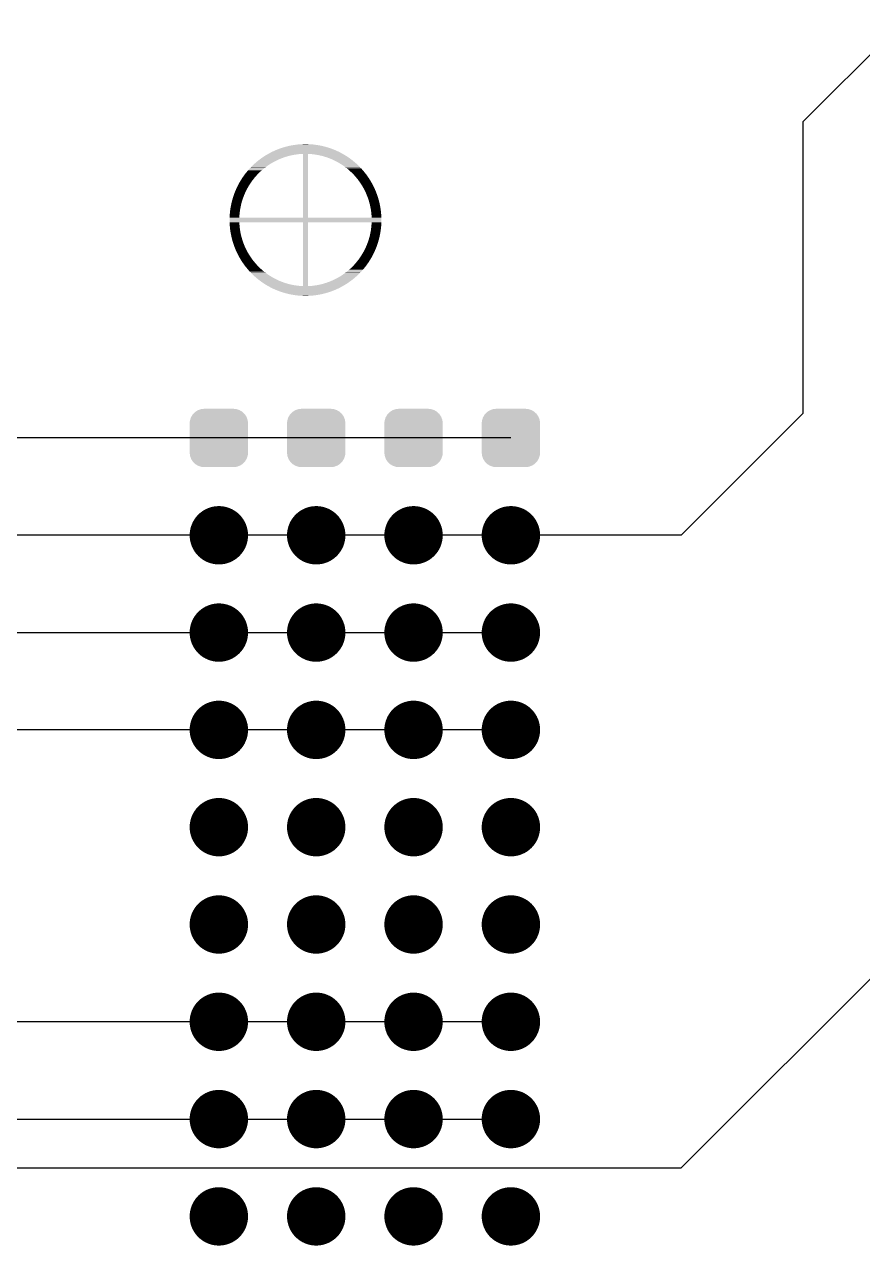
# Model space of a CAD drawing. Extents: x 295 to 953, y 10 to 290.
# Drawn here: x 696.95 to 718.82, y 178.79 to 210.67 of the extents above; entities that cross this region are included whole.
import ezdxf

# ---------------------------------------------------------------- set-up
doc = ezdxf.new("R2010")
doc.units = 0
doc.header["$LTSCALE"] = 5
doc.header["$MEASUREMENT"] = 0
doc.layers.get('0').update_dxf_attribs({"linetype": 'CONTINUOUS', "lineweight": 25})
doc.layers.add('DV-ABPB-A4_IN1', color=4, linetype='CONTINUOUS')

msp = doc.modelspace()

# ---------------------------------------------------------------- linework, layer by layer
at = {"color": 7, "const_width": 0.762}
for points in [[(701.639, 197.333, 1), (702.401, 197.333, 1)], [(704.179, 197.333, 1), (704.941, 197.333, 1)], [(706.719, 197.333, 1), (707.481, 197.333, 1)], [(709.259, 197.333, 1), (710.021, 197.333, 1)], [(701.639, 194.793, 1), (702.401, 194.793, 1)], [(704.179, 194.793, 1), (704.941, 194.793, 1)], [(706.719, 194.793, 1), (707.481, 194.793, 1)], [(709.259, 194.793, 1), (710.021, 194.793, 1)], [(701.639, 192.253, 1), (702.401, 192.253, 1)], [(704.179, 192.253, 1), (704.941, 192.253, 1)], [(706.719, 192.253, 1), (707.481, 192.253, 1)], [(709.259, 192.253, 1), (710.021, 192.253, 1)], [(701.639, 189.713, 1), (702.401, 189.713, 1)], [(704.179, 189.713, 1), (704.941, 189.713, 1)], [(706.719, 189.713, 1), (707.481, 189.713, 1)], [(709.259, 189.713, 1), (710.021, 189.713, 1)], [(701.639, 187.173, 1), (702.401, 187.173, 1)], [(704.179, 187.173, 1), (704.941, 187.173, 1)], [(706.719, 187.173, 1), (707.481, 187.173, 1)], [(709.259, 187.173, 1), (710.021, 187.173, 1)], [(701.639, 184.633, 1), (702.401, 184.633, 1)], [(704.179, 184.633, 1), (704.941, 184.633, 1)], [(706.719, 184.633, 1), (707.481, 184.633, 1)], [(709.259, 184.633, 1), (710.021, 184.633, 1)], [(701.639, 182.093, 1), (702.401, 182.093, 1)], [(704.179, 182.093, 1), (704.941, 182.093, 1)], [(706.719, 182.093, 1), (707.481, 182.093, 1)], [(709.259, 182.093, 1), (710.021, 182.093, 1)], [(701.639, 179.553, 1), (702.401, 179.553, 1)], [(704.179, 179.553, 1), (704.941, 179.553, 1)], [(706.719, 179.553, 1), (707.481, 179.553, 1)], [(709.259, 179.553, 1), (710.021, 179.553, 1)]]:
    msp.add_lwpolyline(points, format="xyb", close=True, dxfattribs=at)
at = {"color": 7}
for points in [[(703.967, 207.519), (704.025, 207.527), (704.593, 207.519), (704.536, 207.527)], [(704.025, 207.527), (704.03, 207.528), (704.536, 207.527), (704.53, 207.528)], [(704.03, 207.528), (704.088, 207.535), (704.53, 207.528), (704.473, 207.535)], [(704.088, 207.535), (704.093, 207.535), (704.473, 207.535), (704.466, 207.535)], [(704.093, 207.535), (704.152, 207.54), (704.466, 207.535), (704.41, 207.54)], [(704.152, 207.54), (704.156, 207.54), (704.41, 207.54), (704.402, 207.54)], [(704.156, 207.54), (704.216, 207.543), (704.402, 207.54), (704.347, 207.543)], [(704.216, 207.543), (704.22, 207.543), (704.347, 207.543), (704.336, 207.543)], [(704.22, 207.543), (704.283, 207.544), (704.336, 207.543), (704.283, 207.544)], [(703.15, 207.19), (703.175, 207.207), (703.702, 207.19), (703.751, 207.207)], [(703.175, 207.207), (703.201, 207.224), (703.751, 207.207), (703.808, 207.224)], [(703.201, 207.224), (703.203, 207.226), (703.808, 207.224), (703.813, 207.226)], [(703.203, 207.226), (703.225, 207.24), (703.813, 207.226), (703.865, 207.24)], [(703.225, 207.24), (703.246, 207.253), (703.865, 207.24), (703.923, 207.253)], [(703.246, 207.253), (703.257, 207.259), (703.923, 207.253), (703.956, 207.259)], [(703.257, 207.259), (703.265, 207.264), (703.956, 207.259), (703.981, 207.264)], [(703.265, 207.264), (703.281, 207.273), (703.981, 207.264), (704.04, 207.273)], [(703.281, 207.273), (703.293, 207.281), (704.04, 207.273), (704.099, 207.281)], [(703.293, 207.281), (703.302, 207.286), (704.099, 207.281), (704.158, 207.286)], [(703.302, 207.286), (703.308, 207.289), (704.158, 207.286), (704.217, 207.289)], [(703.308, 207.289), (703.312, 207.291), (705.253, 207.289), (705.249, 207.291)], [(703.312, 207.291), (703.362, 207.318), (705.249, 207.291), (705.199, 207.318)], [(703.362, 207.318), (703.367, 207.321), (705.199, 207.318), (705.193, 207.321)], [(703.367, 207.321), (703.419, 207.347), (705.193, 207.321), (705.142, 207.347)], [(703.419, 207.347), (703.424, 207.35), (705.142, 207.347), (705.136, 207.35)], [(703.424, 207.35), (703.477, 207.374), (705.136, 207.35), (705.084, 207.374)], [(703.477, 207.374), (703.482, 207.376), (705.084, 207.374), (705.079, 207.376)], [(703.482, 207.376), (703.535, 207.398), (705.079, 207.376), (705.026, 207.398)], [(703.535, 207.398), (703.54, 207.401), (705.026, 207.398), (705.02, 207.401)], [(703.54, 207.401), (703.594, 207.421), (705.02, 207.401), (704.967, 207.421)], [(703.594, 207.421), (703.6, 207.423), (704.967, 207.421), (704.961, 207.423)], [(703.6, 207.423), (703.654, 207.442), (704.961, 207.423), (704.907, 207.442)], [(703.654, 207.442), (703.659, 207.444), (704.907, 207.442), (704.901, 207.444)], [(703.659, 207.444), (703.715, 207.462), (704.901, 207.444), (704.846, 207.462)], [(703.715, 207.462), (703.72, 207.463), (704.846, 207.462), (704.84, 207.463)], [(703.72, 207.463), (703.776, 207.479), (704.84, 207.463), (704.785, 207.479)], [(703.776, 207.479), (703.781, 207.48), (704.785, 207.479), (704.779, 207.48)], [(703.781, 207.48), (703.837, 207.494), (704.779, 207.48), (704.724, 207.494)], [(703.837, 207.494), (703.843, 207.495), (704.724, 207.494), (704.717, 207.495)], [(703.843, 207.495), (703.899, 207.507), (704.717, 207.495), (704.662, 207.507)], [(703.899, 207.507), (703.905, 207.508), (704.662, 207.507), (704.655, 207.508)], [(703.905, 207.508), (703.962, 207.518), (704.655, 207.508), (704.599, 207.518)], [(703.962, 207.518), (703.967, 207.519), (704.599, 207.518), (704.593, 207.519)], [(704.217, 205.626), (704.217, 207.289), (704.344, 205.626), (704.344, 207.289)], [(704.36, 207.288), (704.344, 207.289), (705.254, 207.288), (705.253, 207.289)], [(704.382, 207.287), (704.36, 207.288), (705.256, 207.287), (705.254, 207.288)], [(704.441, 207.283), (704.382, 207.287), (705.264, 207.283), (705.256, 207.287)], [(704.5, 207.276), (704.441, 207.283), (705.275, 207.276), (705.264, 207.283)], [(704.559, 207.267), (704.5, 207.276), (705.29, 207.267), (705.275, 207.276)], [(704.617, 207.257), (704.559, 207.267), (705.308, 207.257), (705.29, 207.267)], [(704.621, 207.256), (704.617, 207.257), (705.309, 207.256), (705.308, 207.257)], [(704.675, 207.244), (704.621, 207.256), (705.328, 207.244), (705.309, 207.256)], [(704.733, 207.23), (704.675, 207.244), (705.351, 207.23), (705.328, 207.244)], [(704.759, 207.222), (704.733, 207.23), (705.363, 207.222), (705.351, 207.23)], [(704.789, 207.213), (704.759, 207.222), (705.376, 207.213), (705.363, 207.222)], [(704.846, 207.195), (704.789, 207.213), (705.403, 207.195), (705.376, 207.213)], [(702.781, 206.858), (702.815, 206.897), (703.138, 206.858), (703.183, 206.897)], [(702.815, 206.897), (702.817, 206.898), (703.183, 206.897), (703.185, 206.898)], [(702.817, 206.898), (702.85, 206.934), (703.185, 206.898), (703.229, 206.934)], [(702.85, 206.934), (702.86, 206.944), (703.229, 206.934), (703.244, 206.944)], [(702.86, 206.944), (702.885, 206.969), (703.244, 206.944), (703.277, 206.969)], [(702.885, 206.969), (702.905, 206.989), (703.277, 206.969), (703.307, 206.989)], [(702.905, 206.989), (702.919, 207.002), (703.307, 206.989), (703.326, 207.002)], [(702.919, 207.002), (702.952, 207.033), (703.326, 207.002), (703.373, 207.033)], [(702.952, 207.033), (702.954, 207.034), (703.373, 207.033), (703.376, 207.034)], [(702.954, 207.034), (702.988, 207.064), (703.376, 207.034), (703.427, 207.064)], [(702.988, 207.064), (702.999, 207.074), (703.427, 207.064), (703.445, 207.074)], [(702.999, 207.074), (703.022, 207.093), (703.445, 207.074), (703.479, 207.093)], [(703.022, 207.093), (703.048, 207.115), (703.479, 207.093), (703.522, 207.115)], [(703.048, 207.115), (703.055, 207.119), (703.522, 207.115), (703.532, 207.119)], [(703.055, 207.119), (703.087, 207.144), (703.532, 207.119), (703.585, 207.144)], [(703.087, 207.144), (703.099, 207.153), (703.585, 207.144), (703.607, 207.153)], [(703.099, 207.153), (703.118, 207.167), (703.607, 207.153), (703.64, 207.167)], [(703.118, 207.167), (703.147, 207.188), (703.64, 207.167), (703.695, 207.188)], [(703.147, 207.188), (703.15, 207.19), (703.695, 207.188), (703.702, 207.19)], [(704.868, 207.187), (704.846, 207.195), (705.415, 207.187), (705.403, 207.195)], [(704.901, 207.175), (704.868, 207.187), (705.432, 207.175), (705.415, 207.187)], [(704.956, 207.152), (704.901, 207.175), (705.463, 207.152), (705.432, 207.175)], [(704.962, 207.15), (704.956, 207.152), (705.467, 207.15), (705.463, 207.152)], [(705.01, 207.128), (704.962, 207.15), (705.494, 207.128), (705.467, 207.15)], [(705.046, 207.111), (705.01, 207.128), (705.517, 207.111), (705.494, 207.128)], [(705.064, 207.102), (705.046, 207.111), (705.527, 207.102), (705.517, 207.111)], [(705.116, 207.074), (705.064, 207.102), (705.561, 207.074), (705.527, 207.102)], [(705.123, 207.07), (705.116, 207.074), (705.566, 207.07), (705.561, 207.074)], [(705.167, 207.045), (705.123, 207.07), (705.595, 207.045), (705.566, 207.07)], [(705.194, 207.028), (705.167, 207.045), (705.613, 207.028), (705.595, 207.045)], [(705.218, 207.014), (705.194, 207.028), (705.629, 207.014), (705.613, 207.028)], [(705.26, 206.985), (705.218, 207.014), (705.66, 206.985), (705.629, 207.014)], [(705.267, 206.981), (705.26, 206.985), (705.664, 206.981), (705.66, 206.985)], [(705.315, 206.946), (705.267, 206.981), (705.699, 206.946), (705.664, 206.981)], [(705.322, 206.94), (705.315, 206.946), (705.705, 206.94), (705.699, 206.946)], [(705.362, 206.91), (705.322, 206.94), (705.733, 206.91), (705.705, 206.94)], [(705.381, 206.894), (705.362, 206.91), (705.748, 206.894), (705.733, 206.91)], [(705.407, 206.872), (705.381, 206.894), (705.767, 206.872), (705.748, 206.894)], [(702.562, 206.549), (702.589, 206.594), (702.863, 206.549), (702.895, 206.594)], [(702.589, 206.594), (702.591, 206.597), (702.895, 206.594), (702.897, 206.597)], [(702.591, 206.597), (702.62, 206.644), (702.897, 206.597), (702.934, 206.644)], [(702.62, 206.644), (702.623, 206.648), (702.934, 206.644), (702.936, 206.648)], [(702.623, 206.648), (702.651, 206.69), (702.936, 206.648), (702.971, 206.69)], [(702.651, 206.69), (702.658, 206.7), (702.971, 206.69), (702.981, 206.7)], [(702.658, 206.7), (702.683, 206.734), (702.981, 206.7), (703.011, 206.734)], [(702.683, 206.734), (702.695, 206.752), (703.011, 206.734), (703.028, 206.752)], [(702.695, 206.752), (702.715, 206.777), (703.028, 206.752), (703.052, 206.777)], [(702.715, 206.777), (702.734, 206.802), (703.052, 206.777), (703.077, 206.802)], [(702.734, 206.802), (702.748, 206.818), (703.077, 206.802), (703.094, 206.818)], [(702.748, 206.818), (702.775, 206.851), (703.094, 206.818), (703.13, 206.851)], [(702.775, 206.851), (702.781, 206.858), (703.13, 206.851), (703.138, 206.858)], [(705.436, 206.846), (705.407, 206.872), (705.79, 206.846), (705.767, 206.872)], [(705.451, 206.832), (705.436, 206.846), (705.801, 206.832), (705.79, 206.846)], [(705.488, 206.797), (705.451, 206.832), (705.83, 206.797), (705.801, 206.832)], [(705.494, 206.791), (705.488, 206.797), (705.834, 206.791), (705.83, 206.797)], [(705.536, 206.749), (705.494, 206.791), (705.867, 206.749), (705.834, 206.791)], [(705.538, 206.747), (705.536, 206.749), (705.869, 206.747), (705.867, 206.749)], [(705.576, 206.705), (705.538, 206.747), (705.899, 206.705), (705.869, 206.747)], [(705.584, 206.695), (705.576, 206.705), (705.906, 206.695), (705.899, 206.705)], [(705.614, 206.66), (705.584, 206.695), (705.93, 206.66), (705.906, 206.695)], [(705.628, 206.643), (705.614, 206.66), (705.941, 206.643), (705.93, 206.66)], [(705.651, 206.614), (705.628, 206.643), (705.959, 206.614), (705.941, 206.643)], [(705.669, 206.589), (705.651, 206.614), (705.975, 206.589), (705.959, 206.614)], [(705.686, 206.566), (705.669, 206.589), (705.988, 206.566), (705.975, 206.589)], [(705.708, 206.534), (705.686, 206.566), (706.007, 206.534), (705.988, 206.566)], [(702.418, 206.239), (702.423, 206.252), (702.691, 206.239), (702.697, 206.252)], [(702.423, 206.252), (702.439, 206.293), (702.697, 206.252), (702.715, 206.293)], [(702.439, 206.293), (702.446, 206.311), (702.715, 206.293), (702.724, 206.311)], [(702.446, 206.311), (702.461, 206.346), (702.724, 206.311), (702.741, 206.346)], [(702.461, 206.346), (702.471, 206.37), (702.741, 206.346), (702.753, 206.37)], [(702.471, 206.37), (702.484, 206.399), (702.753, 206.37), (702.769, 206.399)], [(702.484, 206.399), (702.498, 206.427), (702.769, 206.399), (702.785, 206.427)], [(702.498, 206.427), (702.509, 206.45), (702.785, 206.427), (702.798, 206.45)], [(702.509, 206.45), (702.526, 206.484), (702.798, 206.45), (702.819, 206.484)], [(702.526, 206.484), (702.535, 206.5), (702.819, 206.484), (702.83, 206.5)], [(702.535, 206.5), (702.557, 206.54), (702.83, 206.5), (702.856, 206.54)], [(702.557, 206.54), (702.562, 206.549), (702.856, 206.54), (702.863, 206.549)], [(705.72, 206.517), (705.708, 206.534), (706.016, 206.517), (706.007, 206.534)], [(705.745, 206.478), (705.72, 206.517), (706.037, 206.478), (706.016, 206.517)], [(705.752, 206.468), (705.745, 206.478), (706.043, 206.468), (706.037, 206.478)], [(705.779, 206.422), (705.752, 206.468), (706.066, 206.422), (706.043, 206.468)], [(705.782, 206.417), (705.779, 206.422), (706.068, 206.417), (706.066, 206.422)], [(705.81, 206.365), (705.782, 206.417), (706.092, 206.365), (706.068, 206.417)], [(705.81, 206.364), (705.81, 206.365), (706.092, 206.364), (706.092, 206.365)], [(705.837, 206.312), (705.81, 206.364), (706.114, 206.312), (706.092, 206.364)], [(705.84, 206.306), (705.837, 206.312), (706.117, 206.306), (706.114, 206.312)], [(705.862, 206.258), (705.84, 206.306), (706.135, 206.258), (706.117, 206.306)], [(705.866, 206.246), (705.862, 206.258), (706.14, 206.246), (706.135, 206.258)], [(705.884, 206.203), (705.866, 206.246), (706.155, 206.203), (706.14, 206.246)], [(702.328, 205.9), (702.337, 205.947), (702.586, 205.9), (702.597, 205.947)], [(702.337, 205.947), (702.339, 205.958), (702.597, 205.947), (702.599, 205.958)], [(702.339, 205.958), (702.35, 206.009), (702.599, 205.958), (702.612, 206.009)], [(702.35, 206.009), (702.351, 206.015), (702.612, 206.009), (702.613, 206.015)], [(702.351, 206.015), (702.365, 206.071), (702.613, 206.015), (702.629, 206.071)], [(702.365, 206.071), (702.366, 206.072), (702.629, 206.071), (702.63, 206.072)], [(702.366, 206.072), (702.382, 206.128), (702.63, 206.072), (702.648, 206.128)], [(702.382, 206.128), (702.383, 206.132), (702.648, 206.128), (702.65, 206.132)], [(702.383, 206.132), (702.399, 206.184), (702.65, 206.132), (702.669, 206.184)], [(702.399, 206.184), (702.402, 206.192), (702.669, 206.184), (702.672, 206.192)], [(702.402, 206.192), (702.418, 206.239), (702.672, 206.192), (702.691, 206.239)], [(705.891, 206.187), (705.884, 206.203), (706.161, 206.187), (706.155, 206.203)], [(705.905, 206.148), (705.891, 206.187), (706.173, 206.148), (706.161, 206.187)], [(705.913, 206.126), (705.905, 206.148), (706.18, 206.126), (706.173, 206.148)], [(705.925, 206.092), (705.913, 206.126), (706.189, 206.092), (706.18, 206.126)], [(705.933, 206.065), (705.925, 206.092), (706.197, 206.065), (706.189, 206.092)], [(705.942, 206.035), (705.933, 206.065), (706.204, 206.035), (706.197, 206.065)], [(705.95, 206.003), (705.942, 206.035), (706.212, 206.003), (706.204, 206.035)], [(705.957, 205.978), (705.95, 206.003), (706.217, 205.978), (706.212, 206.003)], [(705.965, 205.941), (705.957, 205.978), (706.225, 205.941), (706.217, 205.978)], [(705.97, 205.92), (705.965, 205.941), (706.229, 205.92), (706.225, 205.941)], [(702.299, 205.563), (702.3, 205.626), (706.261, 205.563), (706.26, 205.626)], [(702.3, 205.632), (702.302, 205.665), (702.555, 205.632), (702.556, 205.665)], [(702.3, 205.626), (702.3, 205.632), (702.554, 205.626), (702.555, 205.632)], [(702.302, 205.665), (702.304, 205.696), (702.556, 205.665), (702.558, 205.696)], [(702.304, 205.696), (702.306, 205.724), (702.558, 205.696), (702.561, 205.724)], [(702.306, 205.724), (702.309, 205.759), (702.561, 205.724), (702.565, 205.759)], [(702.309, 205.759), (702.312, 205.783), (702.565, 205.759), (702.567, 205.783)], [(702.312, 205.783), (702.316, 205.822), (702.567, 205.783), (702.573, 205.822)], [(702.316, 205.822), (702.319, 205.842), (702.573, 205.822), (702.576, 205.842)], [(702.319, 205.842), (702.325, 205.885), (702.576, 205.842), (702.584, 205.885)], [(702.325, 205.885), (702.328, 205.9), (702.584, 205.885), (702.586, 205.9)], [(705.978, 205.879), (705.97, 205.92), (706.236, 205.879), (706.229, 205.92)], [(705.981, 205.862), (705.978, 205.879), (706.239, 205.862), (706.236, 205.879)], [(705.989, 205.816), (705.981, 205.862), (706.245, 205.816), (706.239, 205.862)], [(705.991, 205.803), (705.989, 205.816), (706.247, 205.803), (706.245, 205.816)], [(705.997, 205.753), (705.991, 205.803), (706.252, 205.753), (706.247, 205.803)], [(705.998, 205.745), (705.997, 205.753), (706.253, 205.745), (706.252, 205.753)], [(706.003, 205.69), (705.998, 205.745), (706.257, 205.69), (706.253, 205.745)], [(706.003, 205.686), (706.003, 205.69), (706.258, 205.686), (706.257, 205.69)], [(706.006, 205.626), (706.003, 205.686), (706.26, 205.626), (706.258, 205.686)], [(702.3, 205.499), (702.299, 205.563), (706.26, 205.499), (706.261, 205.563)], [(702.303, 205.44), (702.3, 205.499), (702.557, 205.44), (702.554, 205.499)], [(702.303, 205.436), (702.303, 205.44), (702.558, 205.436), (702.557, 205.44)], [(702.308, 205.381), (702.303, 205.436), (702.563, 205.381), (702.558, 205.436)], [(702.308, 205.373), (702.308, 205.381), (702.564, 205.373), (702.563, 205.381)], [(702.314, 205.322), (702.308, 205.373), (702.57, 205.322), (702.564, 205.373)], [(702.315, 205.31), (702.314, 205.322), (702.572, 205.31), (702.57, 205.322)], [(702.322, 205.264), (702.315, 205.31), (702.579, 205.264), (702.572, 205.31)], [(704.217, 203.837), (704.217, 205.499), (704.344, 203.837), (704.344, 205.499)], [(705.985, 205.284), (705.988, 205.304), (706.242, 205.284), (706.244, 205.304)], [(705.988, 205.304), (705.993, 205.343), (706.244, 205.304), (706.249, 205.343)], [(705.993, 205.343), (705.996, 205.367), (706.249, 205.343), (706.252, 205.367)], [(705.996, 205.367), (706, 205.402), (706.252, 205.367), (706.255, 205.402)], [(706, 205.402), (706.002, 205.43), (706.255, 205.402), (706.257, 205.43)], [(706.002, 205.43), (706.004, 205.461), (706.257, 205.43), (706.259, 205.461)], [(706.004, 205.461), (706.006, 205.493), (706.259, 205.461), (706.26, 205.493)], [(706.006, 205.493), (706.006, 205.499), (706.26, 205.493), (706.26, 205.499)], [(702.324, 205.247), (702.322, 205.264), (702.582, 205.247), (702.579, 205.264)], [(702.332, 205.206), (702.324, 205.247), (702.59, 205.206), (702.582, 205.247)], [(702.336, 205.185), (702.332, 205.206), (702.595, 205.185), (702.59, 205.206)], [(702.343, 205.148), (702.336, 205.185), (702.604, 205.148), (702.595, 205.185)], [(702.349, 205.122), (702.343, 205.148), (702.61, 205.122), (702.604, 205.148)], [(702.356, 205.091), (702.349, 205.122), (702.619, 205.091), (702.61, 205.122)], [(702.364, 205.061), (702.356, 205.091), (702.628, 205.061), (702.619, 205.091)], [(702.371, 205.034), (702.364, 205.061), (702.636, 205.034), (702.628, 205.061)], [(702.381, 205), (702.371, 205.034), (702.648, 205), (702.636, 205.034)], [(702.388, 204.978), (702.381, 205), (702.655, 204.978), (702.648, 205)], [(702.4, 204.939), (702.388, 204.978), (702.67, 204.939), (702.655, 204.978)], [(705.892, 204.942), (705.911, 204.994), (706.162, 204.942), (706.178, 204.994)], [(705.911, 204.994), (705.912, 204.997), (706.178, 204.994), (706.179, 204.997)], [(705.912, 204.997), (705.931, 205.054), (706.179, 204.997), (706.195, 205.054)], [(705.931, 205.055), (705.947, 205.111), (706.195, 205.055), (706.209, 205.111)], [(705.931, 205.054), (705.931, 205.055), (706.195, 205.054), (706.195, 205.055)], [(705.947, 205.111), (705.949, 205.117), (706.209, 205.111), (706.211, 205.117)], [(705.949, 205.117), (705.962, 205.168), (706.211, 205.117), (706.222, 205.168)], [(705.962, 205.168), (705.964, 205.179), (706.222, 205.168), (706.224, 205.179)], [(705.964, 205.179), (705.974, 205.226), (706.224, 205.179), (706.232, 205.226)], [(705.974, 205.226), (705.977, 205.241), (706.232, 205.226), (706.235, 205.241)], [(705.977, 205.241), (705.985, 205.284), (706.235, 205.241), (706.242, 205.284)], [(702.406, 204.923), (702.4, 204.939), (702.676, 204.923), (702.67, 204.939)], [(702.421, 204.879), (702.406, 204.923), (702.694, 204.879), (702.676, 204.923)], [(702.425, 204.868), (702.421, 204.879), (702.699, 204.868), (702.694, 204.879)], [(702.444, 204.82), (702.425, 204.868), (702.721, 204.82), (702.699, 204.868)], [(702.446, 204.814), (702.444, 204.82), (702.724, 204.814), (702.721, 204.82)], [(702.468, 204.762), (702.446, 204.814), (702.75, 204.762), (702.724, 204.814)], [(702.469, 204.761), (702.468, 204.762), (702.75, 204.761), (702.75, 204.762)], [(702.493, 204.709), (702.469, 204.761), (702.779, 204.709), (702.75, 204.761)], [(702.495, 204.704), (702.493, 204.709), (702.782, 204.704), (702.779, 204.709)], [(702.518, 204.658), (702.495, 204.704), (702.809, 204.658), (702.782, 204.704)], [(702.523, 204.647), (702.518, 204.658), (702.816, 204.647), (702.809, 204.658)], [(705.741, 204.642), (705.762, 204.676), (706.034, 204.642), (706.052, 204.676)], [(705.762, 204.676), (705.775, 204.699), (706.052, 204.676), (706.063, 204.699)], [(705.775, 204.699), (705.792, 204.727), (706.063, 204.699), (706.076, 204.727)], [(705.792, 204.727), (705.807, 204.756), (706.076, 204.727), (706.09, 204.756)], [(705.807, 204.756), (705.82, 204.78), (706.09, 204.756), (706.1, 204.78)], [(705.82, 204.78), (705.837, 204.815), (706.1, 204.78), (706.115, 204.815)], [(705.837, 204.815), (705.846, 204.833), (706.115, 204.815), (706.122, 204.833)], [(705.846, 204.833), (705.864, 204.874), (706.122, 204.833), (706.138, 204.874)], [(705.864, 204.874), (705.87, 204.887), (706.138, 204.874), (706.142, 204.887)], [(705.87, 204.887), (705.889, 204.933), (706.142, 204.887), (706.159, 204.933)], [(705.889, 204.933), (705.892, 204.942), (706.159, 204.933), (706.162, 204.942)], [(702.544, 204.608), (702.523, 204.647), (702.841, 204.608), (702.816, 204.647)], [(702.554, 204.592), (702.544, 204.608), (702.852, 204.592), (702.841, 204.608)], [(702.572, 204.56), (702.554, 204.592), (702.874, 204.56), (702.852, 204.592)], [(702.586, 204.537), (702.572, 204.56), (702.891, 204.537), (702.874, 204.56)], [(702.601, 204.512), (702.586, 204.537), (702.91, 204.512), (702.891, 204.537)], [(702.619, 204.483), (702.601, 204.512), (702.933, 204.483), (702.91, 204.512)], [(702.631, 204.466), (702.619, 204.483), (702.947, 204.466), (702.933, 204.483)], [(702.655, 204.43), (702.631, 204.466), (702.976, 204.43), (702.947, 204.466)], [(702.662, 204.42), (702.655, 204.43), (702.985, 204.42), (702.976, 204.43)], [(702.692, 204.379), (702.662, 204.42), (703.023, 204.379), (702.985, 204.42)], [(702.694, 204.377), (702.692, 204.379), (703.025, 204.377), (703.023, 204.379)], [(702.726, 204.334), (702.694, 204.377), (703.066, 204.334), (703.025, 204.377)], [(702.731, 204.329), (702.726, 204.334), (703.072, 204.329), (703.066, 204.334)], [(705.483, 204.324), (705.509, 204.349), (705.826, 204.324), (705.846, 204.349)], [(705.509, 204.349), (705.533, 204.374), (705.846, 204.349), (705.865, 204.374)], [(705.533, 204.374), (705.55, 204.392), (705.865, 204.374), (705.878, 204.392)], [(705.55, 204.392), (705.58, 204.425), (705.878, 204.392), (705.902, 204.425)], [(705.58, 204.425), (705.589, 204.436), (705.902, 204.425), (705.91, 204.436)], [(705.589, 204.436), (705.624, 204.478), (705.91, 204.436), (705.938, 204.478)], [(705.624, 204.478), (705.627, 204.482), (705.938, 204.478), (705.94, 204.482)], [(705.627, 204.482), (705.663, 204.528), (705.94, 204.482), (705.97, 204.528)], [(705.663, 204.528), (705.666, 204.532), (705.97, 204.528), (705.972, 204.532)], [(705.666, 204.532), (705.698, 204.576), (705.972, 204.532), (705.998, 204.576)], [(705.698, 204.576), (705.705, 204.586), (705.998, 204.576), (706.004, 204.586)], [(705.705, 204.586), (705.731, 204.626), (706.004, 204.586), (706.026, 204.626)], [(705.731, 204.626), (705.741, 204.642), (706.026, 204.626), (706.034, 204.642)], [(702.76, 204.293), (702.731, 204.329), (703.109, 204.293), (703.072, 204.329)], [(702.771, 204.28), (702.76, 204.293), (703.125, 204.28), (703.109, 204.293)], [(702.793, 204.254), (702.771, 204.28), (703.153, 204.254), (703.125, 204.28)], [(702.813, 204.232), (702.793, 204.254), (703.18, 204.232), (703.153, 204.254)], [(702.828, 204.216), (702.813, 204.232), (703.199, 204.216), (703.18, 204.232)], [(702.856, 204.186), (702.828, 204.216), (703.238, 204.186), (703.199, 204.216)], [(702.862, 204.18), (702.856, 204.186), (703.246, 204.18), (703.238, 204.186)], [(702.897, 204.145), (702.862, 204.18), (703.294, 204.145), (703.246, 204.18)], [(702.901, 204.141), (702.897, 204.145), (703.3, 204.141), (703.294, 204.145)], [(702.931, 204.112), (702.901, 204.141), (703.343, 204.112), (703.3, 204.141)], [(702.947, 204.097), (702.931, 204.112), (703.367, 204.097), (703.343, 204.112)], [(702.966, 204.081), (702.947, 204.097), (703.393, 204.081), (703.367, 204.097)], [(702.995, 204.055), (702.966, 204.081), (703.438, 204.055), (703.393, 204.081)], [(703, 204.051), (702.995, 204.055), (703.445, 204.051), (703.438, 204.055)], [(703.033, 204.024), (703, 204.051), (703.497, 204.024), (703.445, 204.051)], [(703.044, 204.015), (703.033, 204.024), (703.514, 204.015), (703.497, 204.024)], [(703.066, 203.998), (703.044, 204.015), (703.55, 203.998), (703.514, 204.015)], [(705.039, 204.011), (705.082, 204.033), (705.512, 204.011), (705.539, 204.033)], [(705.082, 204.033), (705.116, 204.051), (705.539, 204.033), (705.561, 204.051)], [(705.116, 204.051), (705.134, 204.061), (705.561, 204.051), (705.573, 204.061)], [(705.134, 204.061), (705.185, 204.092), (705.573, 204.061), (705.607, 204.092)], [(705.185, 204.092), (705.188, 204.093), (705.607, 204.092), (705.609, 204.093)], [(705.188, 204.093), (705.235, 204.123), (705.609, 204.093), (705.641, 204.123)], [(705.235, 204.123), (705.254, 204.137), (705.641, 204.123), (705.655, 204.137)], [(705.254, 204.137), (705.284, 204.157), (705.655, 204.137), (705.676, 204.157)], [(705.284, 204.157), (705.317, 204.181), (705.676, 204.157), (705.7, 204.181)], [(705.317, 204.181), (705.331, 204.192), (705.7, 204.181), (705.711, 204.192)], [(705.331, 204.192), (705.376, 204.228), (705.711, 204.192), (705.744, 204.228)], [(705.376, 204.228), (705.378, 204.229), (705.744, 204.228), (705.745, 204.229)], [(705.378, 204.229), (705.423, 204.268), (705.745, 204.229), (705.779, 204.268)], [(705.423, 204.268), (705.431, 204.275), (705.779, 204.268), (705.786, 204.275)], [(705.431, 204.275), (705.467, 204.307), (705.786, 204.275), (705.813, 204.307)], [(705.467, 204.307), (705.483, 204.324), (705.813, 204.307), (705.826, 204.324)], [(703.094, 203.976), (703.066, 203.998), (703.598, 203.976), (703.55, 203.998)], [(703.098, 203.973), (703.094, 203.976), (703.604, 203.973), (703.598, 203.976)], [(703.128, 203.951), (703.098, 203.973), (703.659, 203.951), (703.604, 203.973)], [(703.145, 203.939), (703.128, 203.951), (703.693, 203.939), (703.659, 203.951)], [(703.157, 203.931), (703.145, 203.939), (703.715, 203.931), (703.693, 203.939)], [(703.185, 203.912), (703.157, 203.931), (703.771, 203.912), (703.715, 203.931)], [(703.198, 203.904), (703.185, 203.912), (703.802, 203.904), (703.771, 203.912)], [(703.21, 203.896), (703.198, 203.904), (703.828, 203.896), (703.802, 203.904)], [(703.233, 203.881), (703.21, 203.896), (703.885, 203.881), (703.828, 203.896)], [(703.252, 203.87), (703.233, 203.881), (703.94, 203.87), (703.885, 203.881)], [(703.253, 203.869), (703.252, 203.87), (703.943, 203.869), (703.94, 203.87)], [(703.271, 203.858), (703.253, 203.869), (704.002, 203.858), (703.943, 203.869)], [(703.286, 203.85), (703.271, 203.858), (704.06, 203.85), (704.002, 203.858)], [(703.297, 203.843), (703.286, 203.85), (704.119, 203.843), (704.06, 203.85)], [(703.304, 203.839), (703.297, 203.843), (704.178, 203.839), (704.119, 203.843)], [(703.306, 203.838), (703.304, 203.839), (704.201, 203.838), (704.178, 203.839)], [(703.308, 203.837), (703.306, 203.838), (704.217, 203.837), (704.201, 203.838)], [(703.312, 203.835), (703.308, 203.837), (705.249, 203.835), (705.253, 203.837)], [(703.362, 203.807), (703.312, 203.835), (705.198, 203.807), (705.249, 203.835)], [(703.368, 203.805), (703.362, 203.807), (705.193, 203.805), (705.198, 203.807)], [(703.419, 203.779), (703.368, 203.805), (705.142, 203.779), (705.193, 203.805)], [(703.424, 203.776), (703.419, 203.779), (705.136, 203.776), (705.142, 203.779)], [(703.476, 203.752), (703.424, 203.776), (705.084, 203.752), (705.136, 203.776)], [(703.482, 203.75), (703.476, 203.752), (705.079, 203.75), (705.084, 203.752)], [(703.535, 203.727), (703.482, 203.75), (705.026, 203.727), (705.079, 203.75)], [(703.541, 203.725), (703.535, 203.727), (705.02, 203.725), (705.026, 203.727)], [(703.594, 203.704), (703.541, 203.725), (704.966, 203.704), (705.02, 203.725)], [(703.6, 203.702), (703.594, 203.704), (704.961, 203.702), (704.966, 203.704)], [(703.654, 203.683), (703.6, 203.702), (704.907, 203.683), (704.961, 203.702)], [(704.344, 203.837), (704.403, 203.84), (705.253, 203.837), (705.258, 203.84)], [(704.403, 203.84), (704.462, 203.845), (705.258, 203.84), (705.267, 203.845)], [(704.462, 203.845), (704.521, 203.853), (705.267, 203.845), (705.28, 203.853)], [(704.521, 203.853), (704.579, 203.862), (705.28, 203.853), (705.296, 203.862)], [(704.579, 203.862), (704.604, 203.867), (705.296, 203.862), (705.304, 203.867)], [(704.604, 203.867), (704.637, 203.873), (705.304, 203.867), (705.314, 203.873)], [(704.637, 203.873), (704.695, 203.886), (705.314, 203.873), (705.335, 203.886)], [(704.695, 203.886), (704.748, 203.9), (705.335, 203.886), (705.358, 203.9)], [(704.748, 203.9), (704.752, 203.901), (705.358, 203.9), (705.36, 203.901)], [(704.752, 203.901), (704.809, 203.919), (705.36, 203.901), (705.385, 203.919)], [(704.809, 203.919), (704.859, 203.936), (705.385, 203.919), (705.41, 203.936)], [(704.859, 203.936), (704.865, 203.938), (705.41, 203.936), (705.413, 203.938)], [(704.865, 203.938), (704.921, 203.959), (705.413, 203.938), (705.443, 203.959)], [(704.921, 203.959), (704.954, 203.973), (705.443, 203.959), (705.462, 203.973)], [(704.954, 203.973), (704.975, 203.982), (705.462, 203.973), (705.474, 203.982)], [(704.975, 203.982), (705.029, 204.006), (705.474, 203.982), (705.506, 204.006)], [(705.029, 204.006), (705.039, 204.011), (705.506, 204.006), (705.512, 204.011)], [(703.66, 203.681), (703.654, 203.683), (704.901, 203.681), (704.907, 203.683)], [(703.714, 203.664), (703.66, 203.681), (704.846, 203.664), (704.901, 203.681)], [(703.72, 203.663), (703.714, 203.664), (704.841, 203.663), (704.846, 203.664)], [(703.775, 203.647), (703.72, 203.663), (704.785, 203.647), (704.841, 203.663)], [(703.782, 203.646), (703.775, 203.647), (704.779, 203.646), (704.785, 203.647)], [(703.837, 203.632), (703.782, 203.646), (704.723, 203.632), (704.779, 203.646)], [(703.843, 203.631), (703.837, 203.632), (704.718, 203.631), (704.723, 203.632)], [(703.899, 203.619), (703.843, 203.631), (704.661, 203.619), (704.718, 203.631)], [(703.905, 203.618), (703.899, 203.619), (704.656, 203.618), (704.661, 203.619)], [(703.961, 203.608), (703.905, 203.618), (704.599, 203.608), (704.656, 203.618)], [(703.968, 203.607), (703.961, 203.608), (704.593, 203.607), (704.599, 203.608)], [(704.024, 203.598), (703.968, 203.607), (704.536, 203.598), (704.593, 203.607)], [(704.031, 203.598), (704.024, 203.598), (704.53, 203.598), (704.536, 203.598)], [(704.087, 203.591), (704.031, 203.598), (704.473, 203.591), (704.53, 203.598)], [(704.094, 203.591), (704.087, 203.591), (704.467, 203.591), (704.473, 203.591)], [(704.15, 203.586), (704.094, 203.591), (704.409, 203.586), (704.467, 203.591)], [(704.158, 203.586), (704.15, 203.586), (704.404, 203.586), (704.409, 203.586)], [(704.214, 203.583), (704.158, 203.586), (704.345, 203.583), (704.404, 203.586)], [(704.225, 203.583), (704.214, 203.583), (704.341, 203.583), (704.345, 203.583)], [(704.277, 203.582), (704.225, 203.583), (704.277, 203.582), (704.341, 203.583)], [(701.348, 200.498), (701.395, 200.547), (702.694, 200.498), (702.642, 200.547)], [(701.395, 200.547), (701.412, 200.558), (702.642, 200.547), (702.63, 200.558)], [(701.412, 200.558), (701.469, 200.595), (702.63, 200.558), (702.567, 200.595)], [(701.469, 200.595), (701.49, 200.603), (702.567, 200.595), (702.554, 200.603)], [(701.49, 200.603), (701.551, 200.625), (702.554, 200.603), (702.482, 200.625)], [(701.551, 200.625), (701.583, 200.629), (702.482, 200.625), (702.471, 200.629)], [(701.583, 200.629), (701.639, 200.635), (702.471, 200.629), (702.401, 200.635)], [(703.888, 200.498), (703.935, 200.547), (705.234, 200.498), (705.182, 200.547)], [(703.935, 200.547), (703.952, 200.558), (705.182, 200.547), (705.17, 200.558)], [(703.952, 200.558), (704.009, 200.595), (705.17, 200.558), (705.107, 200.595)], [(704.009, 200.595), (704.03, 200.603), (705.107, 200.595), (705.094, 200.603)], [(704.03, 200.603), (704.091, 200.625), (705.094, 200.603), (705.022, 200.625)], [(704.091, 200.625), (704.123, 200.629), (705.022, 200.625), (705.011, 200.629)], [(704.123, 200.629), (704.179, 200.635), (705.011, 200.629), (704.941, 200.635)], [(706.428, 200.498), (706.475, 200.547), (707.774, 200.498), (707.722, 200.547)], [(706.475, 200.547), (706.492, 200.558), (707.722, 200.547), (707.71, 200.558)], [(706.492, 200.558), (706.549, 200.595), (707.71, 200.558), (707.647, 200.595)], [(706.549, 200.595), (706.57, 200.603), (707.647, 200.595), (707.634, 200.603)], [(706.57, 200.603), (706.631, 200.625), (707.634, 200.603), (707.562, 200.625)], [(706.631, 200.625), (706.663, 200.629), (707.562, 200.625), (707.551, 200.629)], [(706.663, 200.629), (706.719, 200.635), (707.551, 200.629), (707.481, 200.635)], [(708.968, 200.498), (709.015, 200.547), (710.314, 200.498), (710.262, 200.547)], [(709.015, 200.547), (709.032, 200.558), (710.262, 200.547), (710.25, 200.558)], [(709.032, 200.558), (709.089, 200.595), (710.25, 200.558), (710.187, 200.595)], [(709.089, 200.595), (709.11, 200.603), (710.187, 200.595), (710.174, 200.603)], [(709.11, 200.603), (709.171, 200.625), (710.174, 200.603), (710.102, 200.625)], [(709.171, 200.625), (709.203, 200.629), (710.102, 200.625), (710.091, 200.629)], [(709.203, 200.629), (709.259, 200.635), (710.091, 200.629), (710.021, 200.635)], [(701.258, 200.254), (701.264, 200.324), (702.782, 200.254), (702.774, 200.324)], [(701.258, 199.492), (701.258, 200.254), (702.782, 199.492), (702.782, 200.254)], [(701.264, 200.324), (701.27, 200.342), (702.774, 200.324), (702.772, 200.342)], [(701.27, 200.342), (701.29, 200.408), (702.772, 200.342), (702.748, 200.408)], [(701.29, 200.408), (701.3, 200.424), (702.748, 200.408), (702.742, 200.424)], [(701.3, 200.424), (701.335, 200.484), (702.742, 200.424), (702.703, 200.484)], [(701.335, 200.484), (701.348, 200.498), (702.703, 200.484), (702.694, 200.498)], [(703.798, 200.254), (703.804, 200.324), (705.322, 200.254), (705.314, 200.324)], [(703.798, 199.492), (703.798, 200.254), (705.322, 199.492), (705.322, 200.254)], [(703.804, 200.324), (703.81, 200.342), (705.314, 200.324), (705.312, 200.342)], [(703.81, 200.342), (703.83, 200.408), (705.312, 200.342), (705.288, 200.408)], [(703.83, 200.408), (703.84, 200.424), (705.288, 200.408), (705.282, 200.424)], [(703.84, 200.424), (703.875, 200.484), (705.282, 200.424), (705.243, 200.484)], [(703.875, 200.484), (703.888, 200.498), (705.243, 200.484), (705.234, 200.498)], [(706.338, 200.254), (706.344, 200.324), (707.862, 200.254), (707.854, 200.324)], [(706.338, 199.492), (706.338, 200.254), (707.862, 199.492), (707.862, 200.254)], [(706.344, 200.324), (706.35, 200.342), (707.854, 200.324), (707.852, 200.342)], [(706.35, 200.342), (706.37, 200.408), (707.852, 200.342), (707.828, 200.408)], [(706.37, 200.408), (706.38, 200.424), (707.828, 200.408), (707.822, 200.424)], [(706.38, 200.424), (706.415, 200.484), (707.822, 200.424), (707.783, 200.484)], [(706.415, 200.484), (706.428, 200.498), (707.783, 200.484), (707.774, 200.498)], [(708.878, 200.254), (708.884, 200.324), (710.402, 200.254), (710.394, 200.324)], [(708.878, 199.492), (708.878, 200.254), (710.402, 199.492), (710.402, 200.254)], [(708.884, 200.324), (708.89, 200.342), (710.394, 200.324), (710.392, 200.342)], [(708.89, 200.342), (708.91, 200.408), (710.392, 200.342), (710.368, 200.408)], [(708.91, 200.408), (708.92, 200.424), (710.368, 200.408), (710.362, 200.424)], [(708.92, 200.424), (708.955, 200.484), (710.362, 200.424), (710.323, 200.484)], [(708.955, 200.484), (708.968, 200.498), (710.323, 200.484), (710.314, 200.498)], [(701.266, 199.422), (701.258, 199.492), (702.775, 199.422), (702.782, 199.492)], [(701.268, 199.405), (701.266, 199.422), (702.77, 199.405), (702.775, 199.422)], [(701.292, 199.339), (701.268, 199.405), (702.749, 199.339), (702.77, 199.405)], [(701.298, 199.322), (701.292, 199.339), (702.74, 199.322), (702.749, 199.339)], [(701.337, 199.263), (701.298, 199.322), (702.705, 199.263), (702.74, 199.322)], [(701.346, 199.249), (701.337, 199.263), (702.691, 199.249), (702.705, 199.263)], [(701.398, 199.199), (701.346, 199.249), (702.644, 199.199), (702.691, 199.249)], [(703.806, 199.422), (703.798, 199.492), (705.315, 199.422), (705.322, 199.492)], [(703.808, 199.405), (703.806, 199.422), (705.31, 199.405), (705.315, 199.422)], [(703.832, 199.339), (703.808, 199.405), (705.289, 199.339), (705.31, 199.405)], [(703.838, 199.322), (703.832, 199.339), (705.28, 199.322), (705.289, 199.339)], [(703.877, 199.263), (703.838, 199.322), (705.245, 199.263), (705.28, 199.322)], [(703.886, 199.249), (703.877, 199.263), (705.231, 199.249), (705.245, 199.263)], [(703.938, 199.199), (703.886, 199.249), (705.184, 199.199), (705.231, 199.249)], [(706.346, 199.422), (706.338, 199.492), (707.855, 199.422), (707.862, 199.492)], [(706.348, 199.405), (706.346, 199.422), (707.85, 199.405), (707.855, 199.422)], [(706.372, 199.339), (706.348, 199.405), (707.829, 199.339), (707.85, 199.405)], [(706.378, 199.322), (706.372, 199.339), (707.82, 199.322), (707.829, 199.339)], [(706.417, 199.263), (706.378, 199.322), (707.785, 199.263), (707.82, 199.322)], [(706.426, 199.249), (706.417, 199.263), (707.771, 199.249), (707.785, 199.263)], [(706.478, 199.199), (706.426, 199.249), (707.724, 199.199), (707.771, 199.249)], [(708.886, 199.422), (708.878, 199.492), (710.395, 199.422), (710.402, 199.492)], [(708.888, 199.405), (708.886, 199.422), (710.39, 199.405), (710.395, 199.422)], [(708.912, 199.339), (708.888, 199.405), (710.369, 199.339), (710.39, 199.405)], [(708.918, 199.322), (708.912, 199.339), (710.36, 199.322), (710.369, 199.339)], [(708.957, 199.263), (708.918, 199.322), (710.325, 199.263), (710.36, 199.322)], [(708.966, 199.249), (708.957, 199.263), (710.311, 199.249), (710.325, 199.263)], [(709.018, 199.199), (708.966, 199.249), (710.264, 199.199), (710.311, 199.249)], [(701.409, 199.188), (701.398, 199.199), (702.627, 199.188), (702.644, 199.199)], [(701.472, 199.151), (701.409, 199.188), (702.571, 199.151), (702.627, 199.188)], [(701.485, 199.144), (701.472, 199.151), (702.55, 199.144), (702.571, 199.151)], [(701.557, 199.121), (701.485, 199.144), (702.488, 199.121), (702.55, 199.144)], [(701.569, 199.118), (701.557, 199.121), (702.456, 199.118), (702.488, 199.121)], [(701.639, 199.111), (701.569, 199.118), (702.401, 199.111), (702.456, 199.118)], [(703.949, 199.188), (703.938, 199.199), (705.167, 199.188), (705.184, 199.199)], [(704.012, 199.151), (703.949, 199.188), (705.111, 199.151), (705.167, 199.188)], [(704.025, 199.144), (704.012, 199.151), (705.09, 199.144), (705.111, 199.151)], [(704.097, 199.121), (704.025, 199.144), (705.028, 199.121), (705.09, 199.144)], [(704.109, 199.118), (704.097, 199.121), (704.996, 199.118), (705.028, 199.121)], [(704.179, 199.111), (704.109, 199.118), (704.941, 199.111), (704.996, 199.118)], [(706.489, 199.188), (706.478, 199.199), (707.707, 199.188), (707.724, 199.199)], [(706.552, 199.151), (706.489, 199.188), (707.651, 199.151), (707.707, 199.188)], [(706.565, 199.144), (706.552, 199.151), (707.63, 199.144), (707.651, 199.151)], [(706.637, 199.121), (706.565, 199.144), (707.568, 199.121), (707.63, 199.144)], [(706.649, 199.118), (706.637, 199.121), (707.536, 199.118), (707.568, 199.121)], [(706.719, 199.111), (706.649, 199.118), (707.481, 199.111), (707.536, 199.118)], [(709.029, 199.188), (709.018, 199.199), (710.247, 199.188), (710.264, 199.199)], [(709.092, 199.151), (709.029, 199.188), (710.191, 199.151), (710.247, 199.188)], [(709.105, 199.144), (709.092, 199.151), (710.17, 199.144), (710.191, 199.151)], [(709.177, 199.121), (709.105, 199.144), (710.108, 199.121), (710.17, 199.144)], [(709.189, 199.118), (709.177, 199.121), (710.076, 199.118), (710.108, 199.121)], [(709.259, 199.111), (709.189, 199.118), (710.021, 199.111), (710.076, 199.118)]]:
    msp.add_solid(points, dxfattribs=at)
at = {"layer": 'DV-ABPB-A4_IN1', "color": 7}
for p, q in [((719.8, 210.668), (717.26, 208.128)), ((717.26, 208.128), (717.26, 200.508)), ((717.26, 200.508), (714.085, 197.333)), ((709.64, 199.873), (656.3, 199.873)), ((709.64, 197.333), (656.3, 197.333)), ((714.085, 197.333), (709.64, 197.333)), ((656.3, 194.793), (709.64, 194.793)), ((709.64, 192.253), (656.3, 192.253)), ((714.085, 180.823), (721.705, 188.443)), ((702.02, 184.633), (693.765, 184.633)), ((709.64, 184.633), (702.02, 184.633)), ((691.86, 182.093), (702.02, 182.093)), ((702.02, 182.093), (709.64, 182.093)), ((674.08, 180.823), (714.085, 180.823))]:
    msp.add_line(p, q, dxfattribs=at)

doc.saveas('drawing.dxf')
